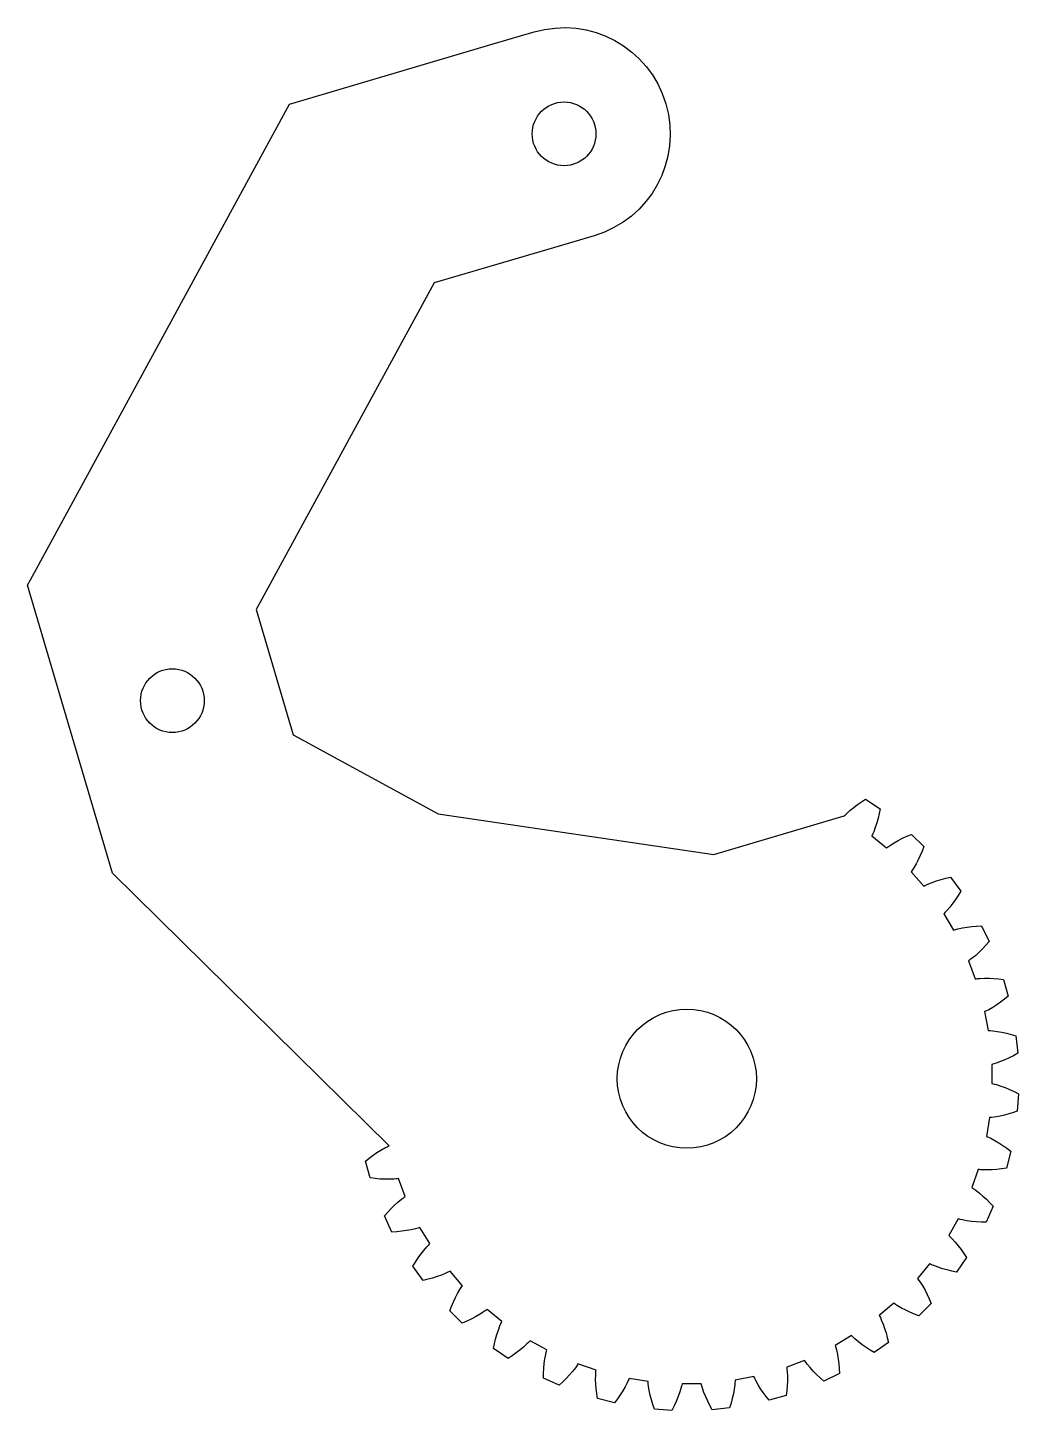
# Model space of a CAD drawing. Header units: millimetres. Extents: x -222.1 to -175.4, y 92.1 to 157.2.
import ezdxf

# ---------------------------------------------------------------- set-up
doc = ezdxf.new("R2010")
doc.units = ezdxf.units.MM
doc.layers.get('0').update_dxf_attribs({"linetype": 'CONTINUOUS'})

msp = doc.modelspace()

# ---------------------------------------------------------------- linework, layer by layer
msp.add_lwpolyline([(-175.845, 107.217), (-175.639, 107.121), (-175.434, 107.016), (-175.493, 106.197), (-175.711, 106.122), (-175.929, 106.056), (-176.146, 105.999), (-176.362, 105.953), (-176.577, 105.918), (-176.684, 105.905), (-176.738, 105.9), (-176.791, 105.895), (-176.934, 105.007), (-176.884, 104.987), (-176.835, 104.965), (-176.737, 104.919), (-176.544, 104.819), (-176.353, 104.707), (-176.164, 104.585), (-175.978, 104.455), (-175.795, 104.315), (-175.995, 103.519), (-176.222, 103.483), (-176.448, 103.456), (-176.672, 103.438), (-176.893, 103.43), (-177.111, 103.432), (-177.219, 103.438), (-177.272, 103.443), (-177.325, 103.448), (-177.62, 102.598), (-177.575, 102.569), (-177.53, 102.539), (-177.442, 102.477), (-177.269, 102.344), (-177.1, 102.201), (-176.936, 102.049), (-176.775, 101.888), (-176.618, 101.719), (-176.954, 100.969), (-177.184, 100.973), (-177.411, 100.986), (-177.634, 101.007), (-177.854, 101.037), (-178.068, 101.078), (-178.173, 101.102), (-178.225, 101.116), (-178.276, 101.13), (-178.714, 100.344), (-178.675, 100.308), (-178.636, 100.271), (-178.56, 100.195), (-178.412, 100.034), (-178.271, 99.864), (-178.135, 99.685), (-178.005, 99.498), (-177.88, 99.305), (-178.341, 98.625), (-178.567, 98.669), (-178.788, 98.72), (-179.005, 98.78), (-179.215, 98.848), (-179.419, 98.925), (-179.518, 98.968), (-179.567, 98.99), (-179.616, 99.013), (-180.183, 98.315), (-180.15, 98.272), (-180.119, 98.229), (-180.057, 98.141), (-179.94, 97.957), (-179.83, 97.765), (-179.728, 97.565), (-179.632, 97.359), (-179.542, 97.146), (-180.114, 96.557), (-180.329, 96.639), (-180.538, 96.729), (-180.741, 96.825), (-180.936, 96.928), (-181.124, 97.04), (-181.214, 97.099), (-181.258, 97.129), (-181.302, 97.16), (-181.982, 96.571), (-181.957, 96.524), (-181.933, 96.476), (-181.888, 96.378), (-181.805, 96.177), (-181.73, 95.968), (-181.664, 95.754), (-181.605, 95.534), (-181.554, 95.309), (-182.219, 94.828), (-182.417, 94.947), (-182.607, 95.071), (-182.79, 95.201), (-182.965, 95.337), (-183.13, 95.479), (-183.209, 95.553), (-183.247, 95.591), (-183.284, 95.629), (-184.056, 95.167), (-184.04, 95.116), (-184.025, 95.064), (-183.997, 94.96), (-183.95, 94.747), (-183.913, 94.529), (-183.885, 94.306), (-183.865, 94.08), (-183.854, 93.85), (-184.593, 93.491), (-184.767, 93.642), (-184.933, 93.798), (-185.09, 93.958), (-185.238, 94.122), (-185.377, 94.291), (-185.441, 94.377), (-185.472, 94.421), (-185.503, 94.465), (-186.343, 94.144), (-186.336, 94.091), (-186.33, 94.037), (-186.321, 93.93), (-186.311, 93.712), (-186.313, 93.491), (-186.324, 93.267), (-186.344, 93.04), (-186.373, 92.812), (-187.162, 92.587), (-187.307, 92.766), (-187.444, 92.948), (-187.571, 93.132), (-187.689, 93.32), (-187.795, 93.51), (-187.844, 93.606), (-187.867, 93.655), (-187.889, 93.703), (-188.773, 93.533), (-188.775, 93.48), (-188.779, 93.426), (-188.788, 93.319), (-188.817, 93.103), (-188.856, 92.885), (-188.906, 92.666), (-188.965, 92.447), (-189.033, 92.226), (-189.85, 92.142), (-189.962, 92.344), (-190.064, 92.547), (-190.158, 92.751), (-190.241, 92.956), (-190.313, 93.162), (-190.344, 93.265), (-190.359, 93.316), (-190.372, 93.368), (-191.271, 93.354), (-191.283, 93.302), (-191.296, 93.25), (-191.324, 93.146), (-191.39, 92.938), (-191.466, 92.73), (-191.553, 92.523), (-191.65, 92.317), (-191.755, 92.112), (-192.574, 92.171), (-192.649, 92.389), (-192.715, 92.607), (-192.772, 92.824), (-192.818, 93.04), (-192.853, 93.255), (-192.866, 93.363), (-192.871, 93.416), (-192.875, 93.469), (-193.763, 93.612), (-193.784, 93.562), (-193.806, 93.513), (-193.851, 93.415), (-193.952, 93.222), (-194.064, 93.031), (-194.185, 92.842), (-194.316, 92.656), (-194.455, 92.473), (-195.252, 92.673), (-195.288, 92.9), (-195.315, 93.126), (-195.333, 93.35), (-195.341, 93.571), (-195.338, 93.789), (-195.332, 93.897), (-195.328, 93.95), (-195.323, 94.003), (-196.173, 94.298), (-196.202, 94.253), (-196.231, 94.208), (-196.293, 94.12), (-196.426, 93.947), (-196.569, 93.778), (-196.722, 93.614), (-196.883, 93.453), (-197.052, 93.296), (-197.801, 93.632), (-197.797, 93.862), (-197.785, 94.089), (-197.764, 94.313), (-197.733, 94.532), (-197.693, 94.746), (-197.668, 94.851), (-197.655, 94.903), (-197.64, 94.955), (-198.426, 95.392), (-198.463, 95.353), (-198.5, 95.314), (-198.576, 95.238), (-198.737, 95.09), (-198.907, 94.949), (-199.086, 94.813), (-199.272, 94.683), (-199.466, 94.558), (-200.146, 95.019), (-200.102, 95.245), (-200.05, 95.467), (-199.991, 95.683), (-199.923, 95.893), (-199.845, 96.097), (-199.803, 96.197), (-199.781, 96.245), (-199.758, 96.294), (-200.456, 96.861), (-200.498, 96.829), (-200.542, 96.797), (-200.63, 96.735), (-200.814, 96.618), (-201.006, 96.508), (-201.206, 96.406), (-201.412, 96.31), (-201.624, 96.22), (-202.214, 96.792), (-202.131, 97.007), (-202.042, 97.216), (-201.946, 97.419), (-201.842, 97.614), (-201.731, 97.802), (-201.672, 97.892), (-201.641, 97.936), (-201.61, 97.98), (-202.199, 98.66), (-202.247, 98.635), (-202.295, 98.612), (-202.393, 98.566), (-202.594, 98.483), (-202.802, 98.408), (-203.017, 98.342), (-203.237, 98.283), (-203.461, 98.232), (-203.943, 98.897), (-203.824, 99.095), (-203.7, 99.285), (-203.57, 99.468), (-203.434, 99.643), (-203.292, 99.808), (-203.218, 99.887), (-203.18, 99.925), (-203.143, 99.963), (-203.617, 100.727), (-203.668, 100.71), (-203.719, 100.694), (-203.823, 100.665), (-204.035, 100.614), (-204.253, 100.573), (-204.475, 100.542), (-204.701, 100.518), (-204.931, 100.503), (-205.28, 101.271), (-205.128, 101.445), (-204.973, 101.611), (-204.813, 101.768), (-204.649, 101.917), (-204.48, 102.055), (-204.394, 102.119), (-204.35, 102.151), (-204.306, 102.181), (-204.627, 103.021), (-204.68, 103.014), (-204.733, 103.008), (-204.841, 102.999), (-205.059, 102.99), (-205.28, 102.991), (-205.504, 103.002), (-205.73, 103.022), (-205.959, 103.051), (-206.184, 103.84), (-206.005, 103.985), (-205.823, 104.122), (-205.638, 104.249), (-205.451, 104.367), (-205.261, 104.474), (-205.164, 104.522), (-205.116, 104.545), (-205.067, 104.568), (-218.091, 117.397), (-222.089, 130.963), (-221.953, 131.211), (-209.751, 153.609), (-200.159, 156.436), (-198.24, 157.001, -1), (-195.414, 147.409), (-197.332, 146.844), (-202.951, 145.188), (-211.254, 129.949), (-211.326, 129.816), (-209.587, 123.913), (-202.758, 120.192), (-189.78, 118.284), (-183.63, 120.096), (-183.593, 120.135), (-183.517, 120.211), (-183.356, 120.359), (-183.186, 120.5), (-183.007, 120.636), (-182.821, 120.766), (-182.627, 120.891), (-181.947, 120.43), (-181.991, 120.204), (-182.043, 119.983), (-182.102, 119.766), (-182.17, 119.556), (-182.247, 119.352), (-182.29, 119.253), (-182.312, 119.204), (-182.335, 119.156), (-181.637, 118.588), (-181.595, 118.621), (-181.551, 118.652), (-181.463, 118.714), (-181.279, 118.831), (-181.087, 118.941), (-180.887, 119.043), (-180.681, 119.139), (-180.469, 119.229), (-179.879, 118.657), (-179.961, 118.442), (-180.051, 118.232), (-180.147, 118.03), (-180.25, 117.834), (-180.362, 117.647), (-180.421, 117.556), (-180.451, 117.512), (-180.482, 117.469), (-179.893, 116.789), (-179.846, 116.813), (-179.798, 116.837), (-179.7, 116.883), (-179.498, 116.966), (-179.29, 117.041), (-179.076, 117.107), (-178.856, 117.165), (-178.631, 117.217), (-178.15, 116.551), (-178.269, 116.354), (-178.393, 116.163), (-178.523, 115.981), (-178.659, 115.806), (-178.801, 115.641), (-178.875, 115.562), (-178.912, 115.524), (-178.951, 115.486), (-178.489, 114.714), (-178.438, 114.73), (-178.386, 114.745), (-178.282, 114.773), (-178.069, 114.82), (-177.851, 114.858), (-177.628, 114.886), (-177.402, 114.905), (-177.172, 114.917), (-176.813, 114.178), (-176.964, 114.004), (-177.12, 113.838), (-177.279, 113.68), (-177.444, 113.532), (-177.612, 113.394), (-177.699, 113.329), (-177.742, 113.298), (-177.787, 113.268), (-177.466, 112.428), (-177.413, 112.434), (-177.359, 112.44), (-177.252, 112.45), (-177.034, 112.459), (-176.813, 112.458), (-176.589, 112.447), (-176.362, 112.427), (-176.133, 112.398), (-175.909, 111.608), (-176.088, 111.463), (-176.27, 111.327), (-176.454, 111.199), (-176.642, 111.082), (-176.832, 110.975), (-176.928, 110.926), (-176.977, 110.903), (-177.025, 110.881), (-176.855, 109.998), (-176.802, 109.995), (-176.748, 109.992), (-176.641, 109.982), (-176.425, 109.954), (-176.207, 109.914), (-175.988, 109.865), (-175.769, 109.805), (-175.548, 109.737), (-175.464, 108.921), (-175.666, 108.809), (-175.869, 108.706), (-176.073, 108.613), (-176.278, 108.53), (-176.483, 108.457), (-176.587, 108.426), (-176.638, 108.412), (-176.69, 108.399), (-176.676, 107.499), (-176.624, 107.487), (-176.572, 107.475), (-176.468, 107.447), (-176.26, 107.381), (-176.052, 107.304)], format="xyb", close=True)
for centre, radius in [((-196.827, 152.205), 1.5), ((-215.273, 125.522), 1.5), ((-191.046, 107.724), 3.275)]:
    msp.add_circle(centre, radius)

doc.saveas('drawing.dxf')
